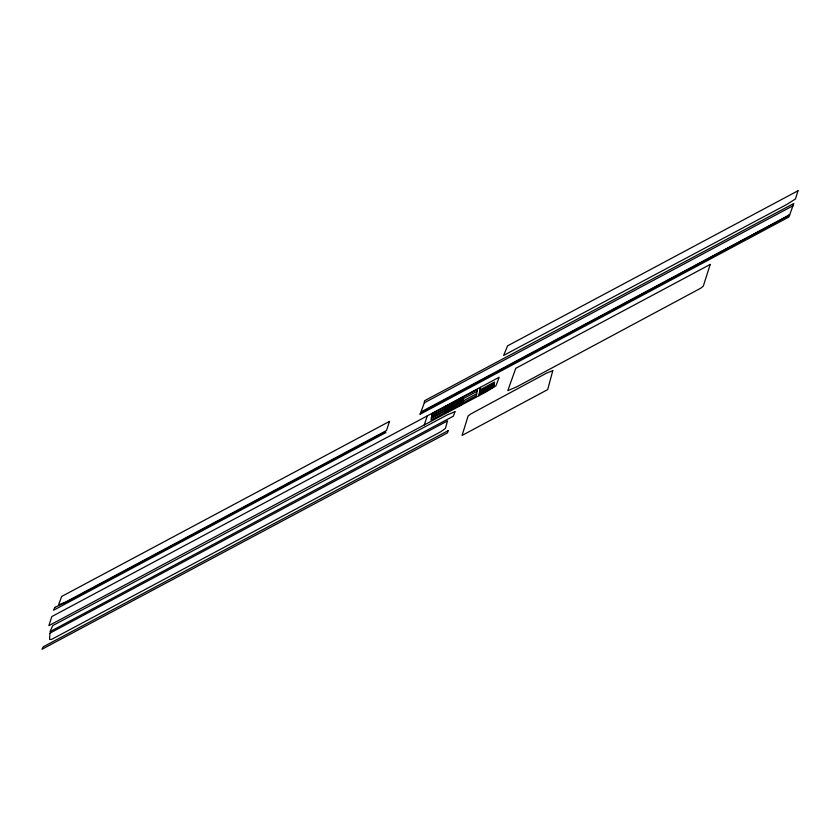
<?xml version="1.0" encoding="UTF-8"?>
<svg xmlns="http://www.w3.org/2000/svg" width="840" height="840" viewBox="0 0 840 840"><rect width="100%" height="100%" fill="white"/><g stroke="black" fill="none" stroke-linecap="round" stroke-linejoin="round"><path stroke-width="1.26" d="M424.316 402.791L424.526 400.743L793.758 203.511L789.936 214.168L786.786 216.342L420.935 411.978L424.316 402.791L793.202 205.653M444.906 412.556L446.05 406.171M461.433 405.08L462.935 396.732M462.42 403.137L463.565 396.753M478.947 395.693L480.449 387.314M424.221 425.019L427.298 415.884L499.159 377.255L495.989 385.76L485.814 392.018L48.877 625.643L51.838 616.55L427.298 415.884M462.651 398.286L448.056 406.13L446.954 412.262L461.548 404.418M431.802 415.601L477.099 391.251M431.77 415.81L446.366 407.967L445.998 410.004L431.403 417.858M447.878 407.148L462.473 399.305M479.987 389.886L494.582 382.043L493.668 387.156L479.073 395M447.689 408.177L462.284 400.323M479.808 390.915L494.403 383.061M447.51 409.195L462.105 401.352M479.619 391.933L494.214 384.09M431.361 418.058L476.669 393.708M447.321 410.214L461.916 402.37M479.441 392.952L494.036 385.108M447.143 411.243L461.738 403.399M479.252 393.981L493.846 386.137M49.938 633.161L49.571 639.345L51.419 639.471L440.538 431.886L445.379 428.474L447.531 420.893L49.938 633.161M432.159 413.637L431.015 420.021L476.312 395.671L477.456 389.288L432.159 413.637M552.783 370.639L547.691 389.592L462.084 435.435L468.101 416.042L470.642 414.036L546.557 373.128L552.783 370.639M798 190.754L795.501 198.922L786.734 204.488L503.664 355.404L507.57 345.839L798 190.754M448.151 430.657L447.479 432.831L443.3 435.11L42 649.247L43.229 646.832L448.151 430.657M710.21 264.432L703.3 286.146L700.581 288.298L516.873 386.757L507.791 390.684L515.75 368.33L710.21 264.432M389.487 421.397L386.495 430.521L65.195 602.27L58.601 604.811L61.646 596.463L389.487 421.397M454.965 411.684L453.401 416.147L50.022 631.617L52.752 625.59L447.363 414.855L454.965 411.684M789.684 215.019L788.802 217.056L419.916 414.372L420.578 412.913L789.684 215.019M54.821 607.404L53.529 610.25L385.885 432.558L385.276 431.897L68.156 601.24L54.821 607.404"/></g></svg>
